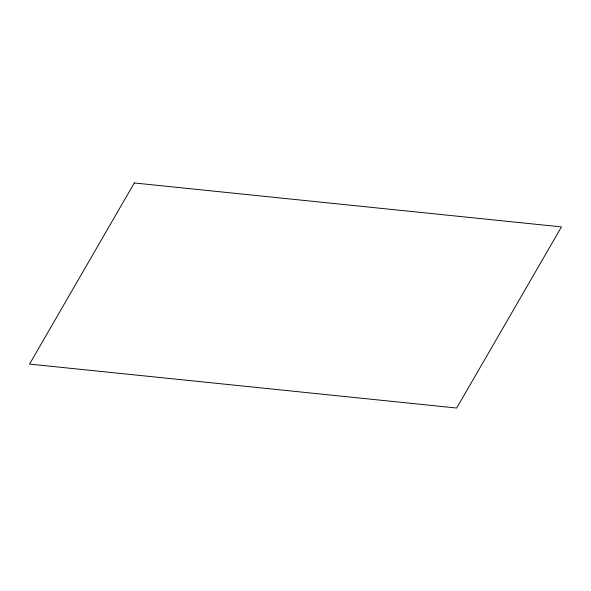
<?xml version="1.0" encoding="UTF-8"?>
<svg xmlns="http://www.w3.org/2000/svg" width="591" height="591" viewBox="0 0 591 591"><rect width="100%" height="100%" fill="white"/><g stroke="black" fill="none" stroke-linecap="round" stroke-linejoin="round"><path stroke-width="0.89" d="M134.305 182.966L29.55 364.093L456.695 408.034L561.45 226.907L134.305 182.966"/></g></svg>
